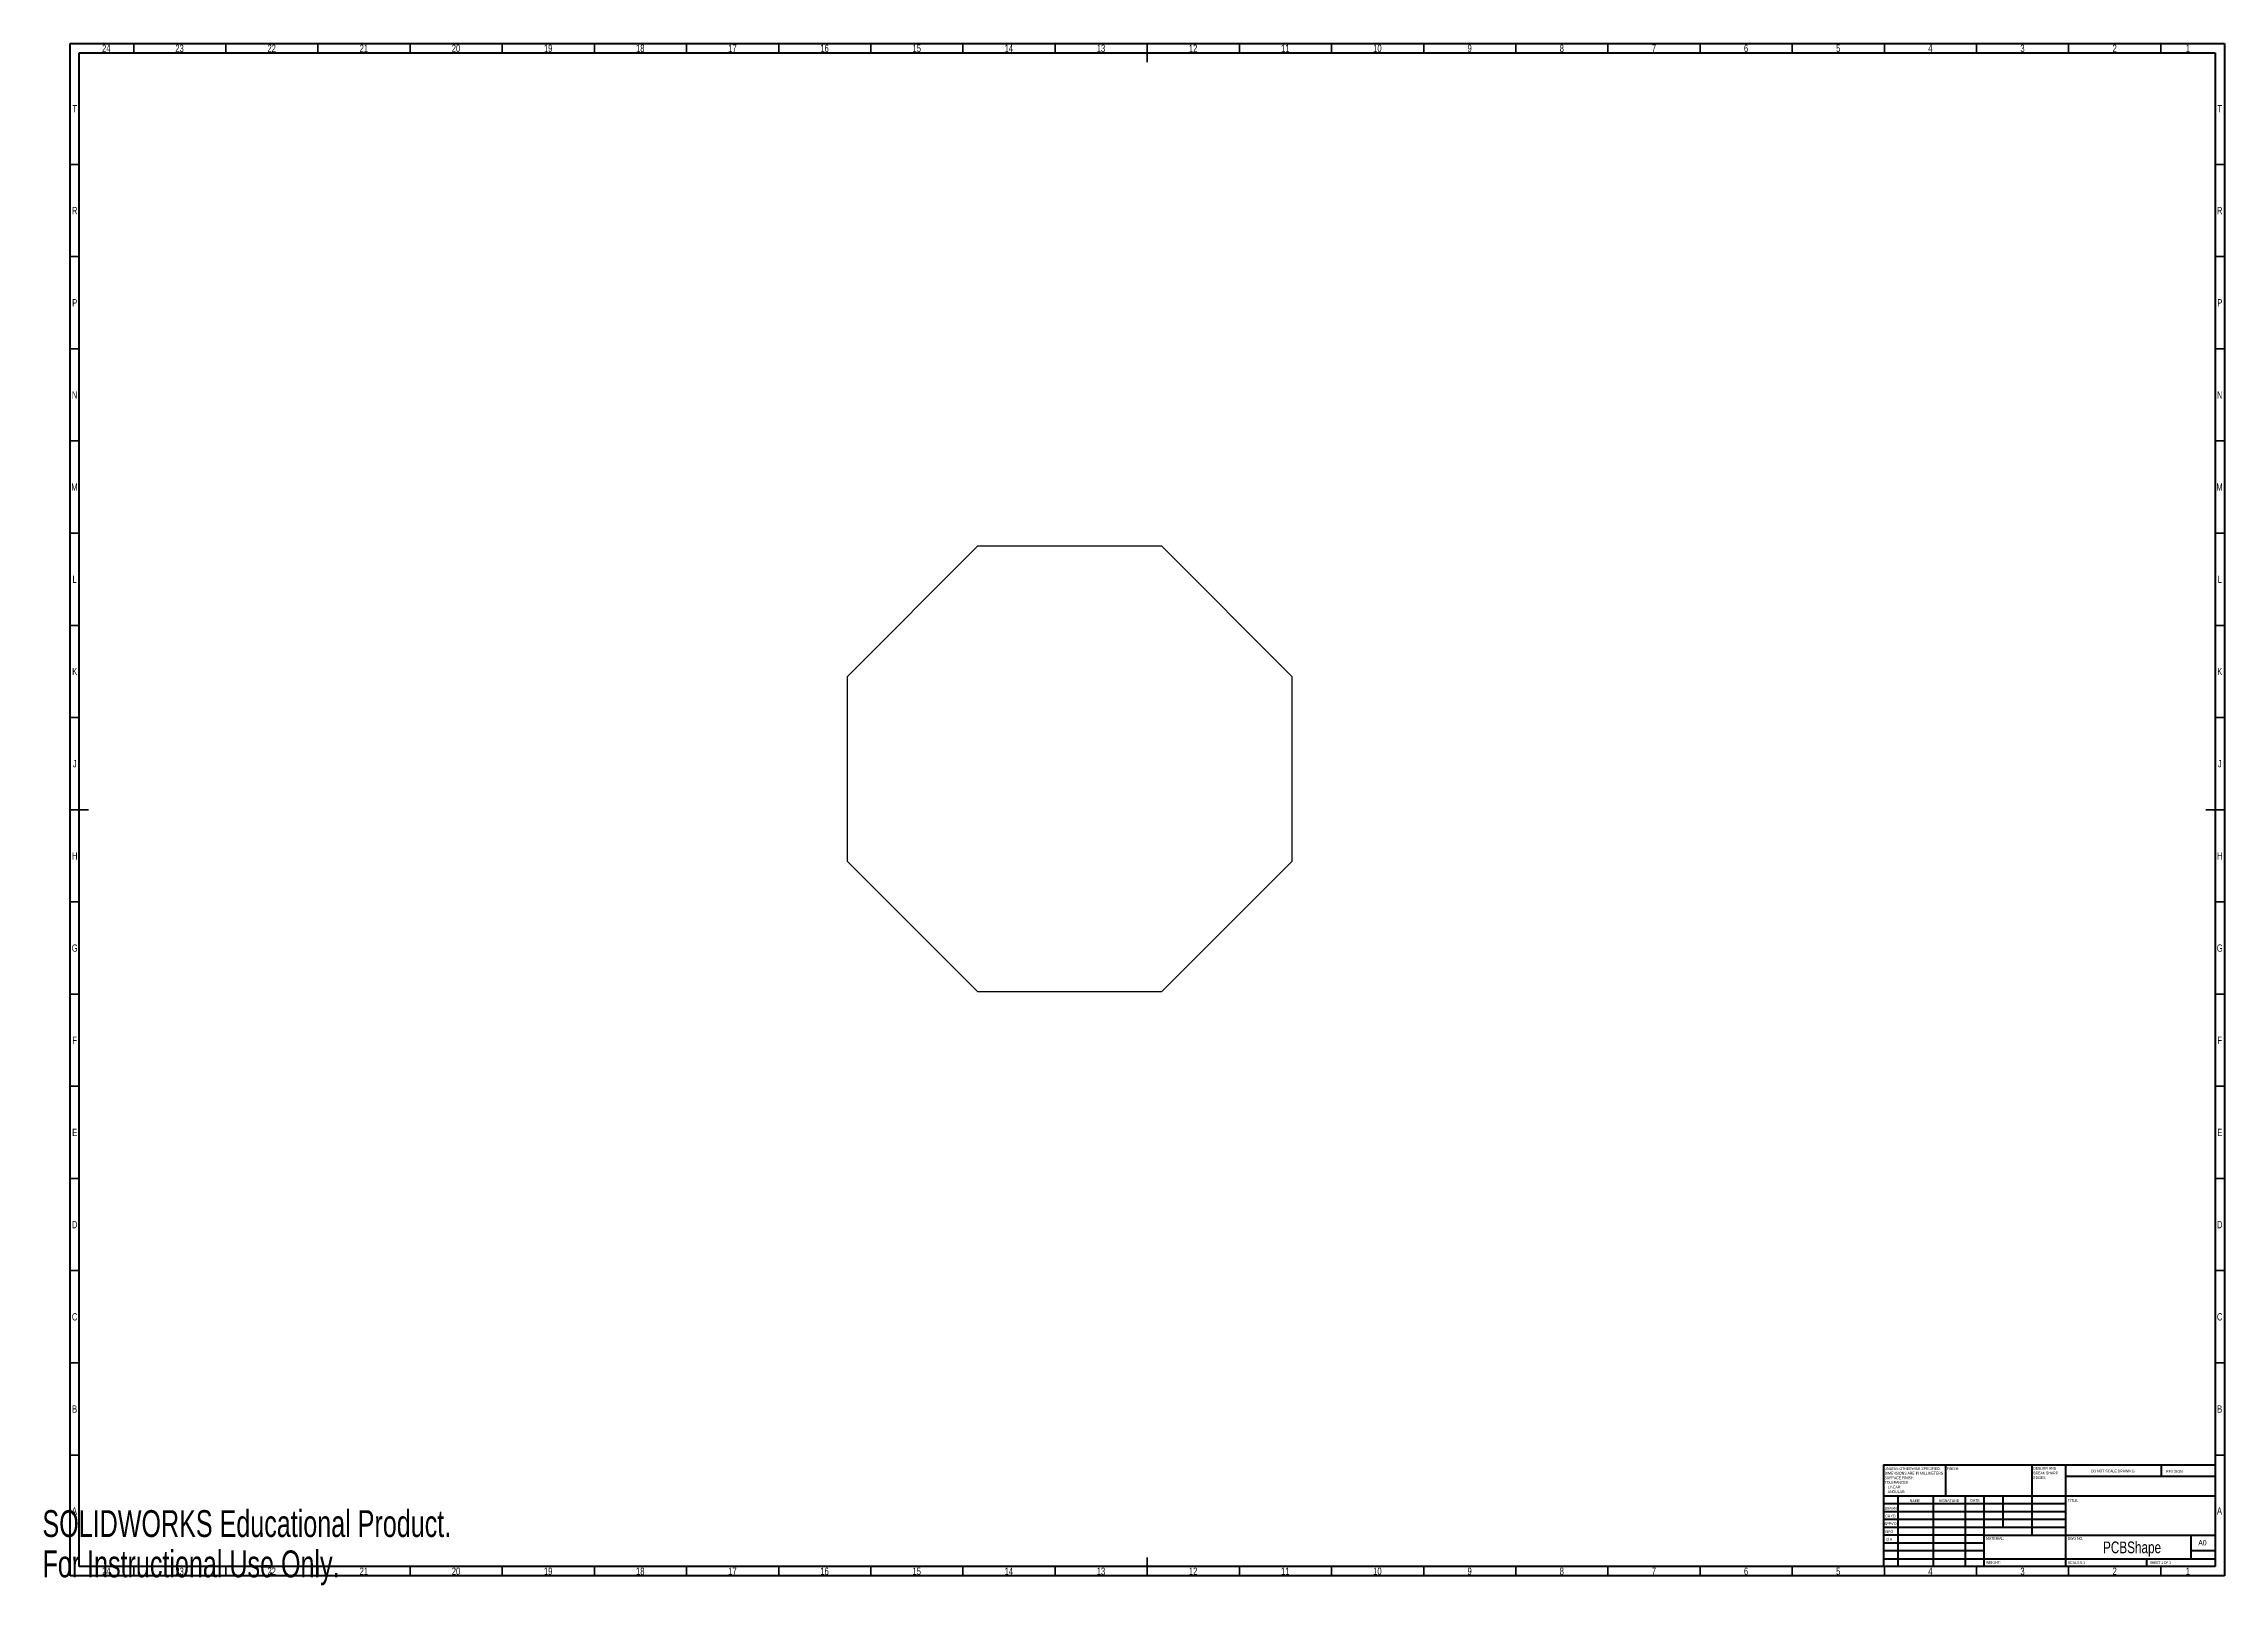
# Model space of a CAD drawing. Header units: millimetres. Extents: x 0 to 237, y 0 to 167.
import ezdxf

# ---------------------------------------------------------------- set-up
doc = ezdxf.new("R2010")
doc.units = ezdxf.units.MM
doc.header["$LTSCALE"] = 0.2
doc.styles.add('SLDTEXTSTYLE0', font='TXT', dxfattribs={"width": 0.75})
doc.styles.add('SLDTEXTSTYLE1', font='TXT', dxfattribs={"width": 0.686449})
doc.styles.add('SLDTEXTSTYLE2', font='TXT', dxfattribs={"width": 0.6875})
doc.styles.add('SLDTEXTSTYLE3', font='TXT', dxfattribs={"width": 0.7})

msp = doc.modelspace()

# ---------------------------------------------------------------- linework, layer by layer
at = {"color": 7, "linetype": 'Continuous', "lineweight": 70}
for p, q in [((3, 1), (3, 167.2)), ((3, 167.2), (236.8, 167.2)), ((4, 2), (4, 166.2)), ((4, 166.2), (235.8, 166.2)), ((235.8, 166.2), (235.8, 2)), ((236.8, 167.2), (236.8, 1)), ((236.8, 1), (3, 1)), ((235.8, 2), (4, 2))]:
    msp.add_line(p, q, dxfattribs=at)
at = {"color": 7, "linetype": 'Continuous', "lineweight": 35}
for p, q in [((9.9, 166.2), (9.9, 167.2)), ((19.9, 166.2), (19.9, 167.2)), ((29.9, 166.2), (29.9, 167.2)), ((39.9, 166.2), (39.9, 167.2)), ((49.9, 166.2), (49.9, 167.2)), ((59.9, 166.2), (59.9, 167.2)), ((69.9, 166.2), (69.9, 167.2)), ((79.9, 166.2), (79.9, 167.2)), ((89.9, 166.2), (89.9, 167.2)), ((99.9, 166.2), (99.9, 167.2)), ((109.9, 166.2), (109.9, 167.2)), ((119.9, 167.2), (119.9, 165.2)), ((119.9, 166.2), (119.9, 167.2)), ((129.9, 166.2), (129.9, 167.2)), ((139.9, 166.2), (139.9, 167.2)), ((149.9, 166.2), (149.9, 167.2)), ((159.9, 166.2), (159.9, 167.2)), ((169.9, 166.2), (169.9, 167.2)), ((179.9, 166.2), (179.9, 167.2)), ((189.9, 166.2), (189.9, 167.2)), ((199.9, 166.2), (199.9, 167.2)), ((209.9, 166.2), (209.9, 167.2)), ((219.9, 166.2), (219.9, 167.2)), ((229.9, 166.2), (229.9, 167.2)), ((4, 154.1), (3, 154.1)), ((235.8, 154.1), (236.8, 154.1)), ((4, 144.1), (3, 144.1)), ((235.8, 144.1), (236.8, 144.1)), ((4, 134.1), (3, 134.1)), ((235.8, 134.1), (236.8, 134.1)), ((4, 124.1), (3, 124.1)), ((235.8, 124.1), (236.8, 124.1)), ((4, 114.1), (3, 114.1)), ((235.8, 114.1), (236.8, 114.1)), ((4, 104.1), (3, 104.1)), ((235.8, 104.1), (236.8, 104.1)), ((4, 94.1), (3, 94.1)), ((235.8, 94.1), (236.8, 94.1)), ((3, 84.1), (5, 84.1)), ((4, 84.1), (3, 84.1)), ((236.8, 84.1), (234.8, 84.1)), ((235.8, 84.1), (236.8, 84.1)), ((4, 74.1), (3, 74.1)), ((235.8, 74.1), (236.8, 74.1)), ((4, 64.1), (3, 64.1)), ((235.8, 64.1), (236.8, 64.1)), ((4, 54.1), (3, 54.1)), ((235.8, 54.1), (236.8, 54.1)), ((4, 44.1), (3, 44.1)), ((235.8, 44.1), (236.8, 44.1)), ((4, 34.1), (3, 34.1)), ((235.8, 34.1), (236.8, 34.1)), ((4, 24.1), (3, 24.1)), ((235.8, 24.1), (236.8, 24.1)), ((4, 14.1), (3, 14.1)), ((235.8, 14.1), (236.8, 14.1)), ((119.9, 1), (119.9, 3)), ((9.9, 2), (9.9, 1)), ((19.9, 2), (19.9, 1)), ((29.9, 2), (29.9, 1)), ((39.9, 2), (39.9, 1)), ((49.9, 2), (49.9, 1)), ((59.9, 2), (59.9, 1)), ((69.9, 2), (69.9, 1)), ((79.9, 2), (79.9, 1)), ((89.9, 2), (89.9, 1)), ((99.9, 2), (99.9, 1)), ((109.9, 2), (109.9, 1)), ((119.9, 2), (119.9, 1)), ((129.9, 2), (129.9, 1)), ((139.9, 2), (139.9, 1)), ((149.9, 2), (149.9, 1)), ((159.9, 2), (159.9, 1)), ((169.9, 2), (169.9, 1)), ((179.9, 2), (179.9, 1)), ((189.9, 2), (189.9, 1)), ((199.9, 2), (199.9, 1)), ((209.9, 2), (209.9, 1)), ((219.9, 2), (219.9, 1)), ((229.9, 2), (229.9, 1))]:
    msp.add_line(p, q, dxfattribs=at)
at = {"color": 7, "linetype": 'Continuous', "lineweight": 25}
for p, q in [((101.48, 112.68), (87.34, 98.53)), ((121.48, 112.68), (101.48, 112.68)), ((135.62, 98.53), (121.48, 112.68)), ((87.34, 98.53), (87.34, 78.53)), ((135.62, 78.53), (135.62, 98.53)), ((87.34, 78.53), (101.48, 64.39)), ((121.48, 64.39), (135.62, 78.53)), ((101.48, 64.39), (121.48, 64.39))]:
    msp.add_line(p, q, dxfattribs=at)
at = {"color": 7, "linetype": 'Continuous', "lineweight": 50}
for p, q in [((199.8, 13.05), (235.8, 13.05)), ((199.8, 13.05), (199.8, 2)), ((206.56, 9.65), (206.56, 13.05)), ((215.92, 13.05), (215.92, 5.4)), ((219.56, 13.05), (219.56, 2)), ((229.96, 11.78), (229.96, 13.05)), ((235.8, 9.65), (199.8, 9.65)), ((201.36, 9.65), (201.36, 2)), ((205.2, 9.65), (205.2, 2)), ((208.68, 9.65), (208.68, 2)), ((210.72, 2), (210.72, 9.65)), ((212.8, 6.25), (212.8, 9.65)), ((235.8, 11.78), (219.56, 11.78)), ((219.56, 8.8), (199.8, 8.8)), ((219.56, 7.95), (199.8, 7.95)), ((219.56, 7.1), (199.8, 7.1)), ((219.56, 6.25), (199.8, 6.25)), ((210.72, 5.4), (199.8, 5.4)), ((210.72, 5.4), (235.8, 5.4)), ((233.2, 2.85), (233.2, 5.4)), ((210.72, 4.55), (199.8, 4.55)), ((210.72, 3.7), (199.8, 3.7)), ((199.8, 2.85), (235.8, 2.85)), ((228.4, 2), (228.4, 2.85)), ((235.8, 3.7), (233.2, 3.7))]:
    msp.add_line(p, q, dxfattribs=at)

# ---------------------------------------------------------------- texts
at = {"color": 7, "linetype": 'Continuous', "lineweight": 0}
for s, insert, char_height, attachment_point, style in [('24', (6.93, 167.09), 0.794, 2, 'SLDTEXTSTYLE0'), ('23', (14.88, 167.09), 0.794, 2, 'SLDTEXTSTYLE0'), ('22', (24.88, 167.09), 0.794, 2, 'SLDTEXTSTYLE0'), ('21', (34.88, 167.09), 0.794, 2, 'SLDTEXTSTYLE0'), ('20', (44.88, 167.09), 0.794, 2, 'SLDTEXTSTYLE0'), ('19', (54.88, 167.09), 0.794, 2, 'SLDTEXTSTYLE0'), ('18', (64.88, 167.09), 0.794, 2, 'SLDTEXTSTYLE0'), ('17', (74.88, 167.09), 0.794, 2, 'SLDTEXTSTYLE0'), ('16', (84.88, 167.09), 0.794, 2, 'SLDTEXTSTYLE0'), ('15', (94.88, 167.09), 0.794, 2, 'SLDTEXTSTYLE0'), ('14', (104.88, 167.09), 0.794, 2, 'SLDTEXTSTYLE0'), ('13', (114.88, 167.09), 0.794, 2, 'SLDTEXTSTYLE0'), ('12', (124.88, 167.09), 0.794, 2, 'SLDTEXTSTYLE0'), ('11', (134.88, 167.09), 0.794, 2, 'SLDTEXTSTYLE0'), ('10', (144.88, 167.09), 0.794, 2, 'SLDTEXTSTYLE0'), ('9', (154.89, 167.09), 0.794, 2, 'SLDTEXTSTYLE0'), ('8', (164.89, 167.09), 0.794, 2, 'SLDTEXTSTYLE0'), ('7', (174.89, 167.09), 0.794, 2, 'SLDTEXTSTYLE0'), ('6', (184.89, 167.09), 0.794, 2, 'SLDTEXTSTYLE0'), ('5', (194.89, 167.09), 0.794, 2, 'SLDTEXTSTYLE0'), ('4', (204.89, 167.09), 0.794, 2, 'SLDTEXTSTYLE0'), ('3', (214.89, 167.09), 0.794, 2, 'SLDTEXTSTYLE0'), ('2', (224.89, 167.09), 0.794, 2, 'SLDTEXTSTYLE0'), ('1', (232.84, 167.09), 0.794, 2, 'SLDTEXTSTYLE0'), ('T', (3.5, 160.54), 0.794, 2, 'SLDTEXTSTYLE0'), ('T', (236.3, 160.54), 0.794, 2, 'SLDTEXTSTYLE0'), ('R', (3.49, 149.49), 0.794, 2, 'SLDTEXTSTYLE0'), ('R', (236.29, 149.49), 0.794, 2, 'SLDTEXTSTYLE0'), ('P', (3.5, 139.49), 0.794, 2, 'SLDTEXTSTYLE0'), ('P', (236.3, 139.49), 0.794, 2, 'SLDTEXTSTYLE0'), ('N', (3.49, 129.49), 0.794, 2, 'SLDTEXTSTYLE0'), ('N', (236.29, 129.49), 0.794, 2, 'SLDTEXTSTYLE0'), ('M', (3.47, 119.49), 0.794, 2, 'SLDTEXTSTYLE0'), ('M', (236.27, 119.49), 0.794, 2, 'SLDTEXTSTYLE0'), ('L', (3.49, 109.49), 0.794, 2, 'SLDTEXTSTYLE0'), ('L', (236.29, 109.49), 0.794, 2, 'SLDTEXTSTYLE0'), ('K', (3.5, 99.49), 0.794, 2, 'SLDTEXTSTYLE0'), ('K', (236.3, 99.49), 0.794, 2, 'SLDTEXTSTYLE0'), ('J', (3.49, 89.49), 0.794, 2, 'SLDTEXTSTYLE0'), ('J', (236.29, 89.49), 0.794, 2, 'SLDTEXTSTYLE0'), ('H', (3.5, 79.49), 0.794, 2, 'SLDTEXTSTYLE0'), ('H', (236.3, 79.49), 0.794, 2, 'SLDTEXTSTYLE0'), ('G', (3.5, 69.49), 0.794, 2, 'SLDTEXTSTYLE0'), ('G', (236.3, 69.49), 0.794, 2, 'SLDTEXTSTYLE0'), ('F', (3.49, 59.49), 0.794, 2, 'SLDTEXTSTYLE0'), ('F', (236.29, 59.49), 0.794, 2, 'SLDTEXTSTYLE0'), ('E', (3.5, 49.49), 0.794, 2, 'SLDTEXTSTYLE0'), ('E', (236.3, 49.49), 0.794, 2, 'SLDTEXTSTYLE0'), ('D', (3.49, 39.49), 0.794, 2, 'SLDTEXTSTYLE0'), ('D', (236.29, 39.49), 0.794, 2, 'SLDTEXTSTYLE0'), ('C', (3.49, 29.49), 0.794, 2, 'SLDTEXTSTYLE0'), ('C', (236.29, 29.49), 0.794, 2, 'SLDTEXTSTYLE0'), ('B', (3.49, 19.49), 0.794, 2, 'SLDTEXTSTYLE0'), ('B', (236.29, 19.49), 0.794, 2, 'SLDTEXTSTYLE0'), ('UNLESS OTHERWISE SPECIFIED:', (199.92, 12.78), 0.3, 1, 'SLDTEXTSTYLE0'), ('DIMENSIONS ARE IN MILLIMETERS', (199.92, 12.28), 0.3, 1, 'SLDTEXTSTYLE0'), ('FINISH:', (206.67, 12.78), 0.3, 1, 'SLDTEXTSTYLE0'), ('DEBURR AND', (216.06, 12.8), 0.3, 1, 'SLDTEXTSTYLE0'), ('BREAK SHARP', (216.06, 12.3), 0.3, 1, 'SLDTEXTSTYLE0'), ('DO NOT SCALE DRAWING', (222.32, 12.51), 0.3, 1, 'SLDTEXTSTYLE0'), ('REVISION', (230.47, 12.47), 0.3, 1, 'SLDTEXTSTYLE0'), ('SURFACE FINISH:', (199.92, 11.78), 0.3, 1, 'SLDTEXTSTYLE0'), ('TOLERANCES:', (199.92, 11.28), 0.3, 1, 'SLDTEXTSTYLE0'), ('ANGULAR:', (200.26, 10.28), 0.3, 1, 'SLDTEXTSTYLE0'), ('LINEAR:', (200.26, 10.78), 0.3, 1, 'SLDTEXTSTYLE0'), ('EDGES', (216.06, 11.8), 0.3, 1, 'SLDTEXTSTYLE0'), ('A', (3.47, 8.44), 0.794, 2, 'SLDTEXTSTYLE0'), ('DRAWN', (199.93, 8.48), 0.3, 1, 'SLDTEXTSTYLE1'), ("CHK'D", (199.99, 7.63), 0.3, 1, 'SLDTEXTSTYLE0'), ('NAME', (202.66, 9.3), 0.3, 1, 'SLDTEXTSTYLE0'), ('SIGNATURE', (205.81, 9.31), 0.3, 1, 'SLDTEXTSTYLE0'), ('DATE', (209.24, 9.32), 0.3, 1, 'SLDTEXTSTYLE0'), ('TITLE:', (219.82, 9.32), 0.3, 1, 'SLDTEXTSTYLE0'), ('A', (236.27, 8.44), 0.794, 2, 'SLDTEXTSTYLE0'), ("APPV'D", (199.88, 6.81), 0.3, 1, 'SLDTEXTSTYLE0'), ('MFG', (200.02, 5.94), 0.3, 1, 'SLDTEXTSTYLE0'), ('Q.A', (200.1, 5.1), 0.3, 1, 'SLDTEXTSTYLE0'), ('MATERIAL:', (210.93, 5.2), 0.3, 1, 'SLDTEXTSTYLE0'), ('DWG NO.', (219.79, 5.2), 0.3, 1, 'SLDTEXTSTYLE0'), ('PCBShape', (226.78, 4.72), 1.27, 2, 'SLDTEXTSTYLE0'), ('A0', (233.97, 4.88), 0.582, 1, 'SLDTEXTSTYLE0'), ('WEIGHT:', (210.92, 2.59), 0.3, 1, 'SLDTEXTSTYLE0'), ('SCALE:5:1', (219.81, 2.58), 0.3, 1, 'SLDTEXTSTYLE0'), ('SHEET 1 OF 1', (228.7, 2.58), 0.3, 1, 'SLDTEXTSTYLE2'), ('24', (6.93, 1.89), 0.794, 2, 'SLDTEXTSTYLE0'), ('23', (14.88, 1.89), 0.794, 2, 'SLDTEXTSTYLE0'), ('22', (24.88, 1.89), 0.794, 2, 'SLDTEXTSTYLE0'), ('21', (34.88, 1.89), 0.794, 2, 'SLDTEXTSTYLE0'), ('20', (44.88, 1.89), 0.794, 2, 'SLDTEXTSTYLE0'), ('19', (54.88, 1.89), 0.794, 2, 'SLDTEXTSTYLE0'), ('18', (64.88, 1.89), 0.794, 2, 'SLDTEXTSTYLE0'), ('17', (74.88, 1.89), 0.794, 2, 'SLDTEXTSTYLE0'), ('16', (84.88, 1.89), 0.794, 2, 'SLDTEXTSTYLE0'), ('15', (94.88, 1.89), 0.794, 2, 'SLDTEXTSTYLE0'), ('14', (104.88, 1.89), 0.794, 2, 'SLDTEXTSTYLE0'), ('13', (114.88, 1.89), 0.794, 2, 'SLDTEXTSTYLE0'), ('12', (124.88, 1.89), 0.794, 2, 'SLDTEXTSTYLE0'), ('11', (134.88, 1.89), 0.794, 2, 'SLDTEXTSTYLE0'), ('10', (144.88, 1.89), 0.794, 2, 'SLDTEXTSTYLE0'), ('9', (154.89, 1.89), 0.794, 2, 'SLDTEXTSTYLE0'), ('8', (164.89, 1.89), 0.794, 2, 'SLDTEXTSTYLE0'), ('7', (174.89, 1.89), 0.794, 2, 'SLDTEXTSTYLE0'), ('6', (184.89, 1.89), 0.794, 2, 'SLDTEXTSTYLE0'), ('5', (194.89, 1.89), 0.794, 2, 'SLDTEXTSTYLE0'), ('4', (204.89, 1.89), 0.794, 2, 'SLDTEXTSTYLE0'), ('3', (214.89, 1.89), 0.794, 2, 'SLDTEXTSTYLE0'), ('2', (224.89, 1.89), 0.794, 2, 'SLDTEXTSTYLE0'), ('1', (232.84, 1.89), 0.794, 2, 'SLDTEXTSTYLE0')]:
    msp.add_mtext(s, dxfattribs=dict(at, insert=insert, char_height=char_height, attachment_point=attachment_point, style=style))
at = {"color": 7, "linetype": 'Continuous', "char_height": 2.9099, "attachment_point": 1, "style": 'SLDTEXTSTYLE3'}
for s, insert in [('SOLIDWORKS Educational Product.', (0, 8.12)), ('For Instructional Use Only.', (0, 3.75))]:
    msp.add_mtext(s, dxfattribs=dict(at, insert=insert))

doc.saveas('drawing.dxf')
